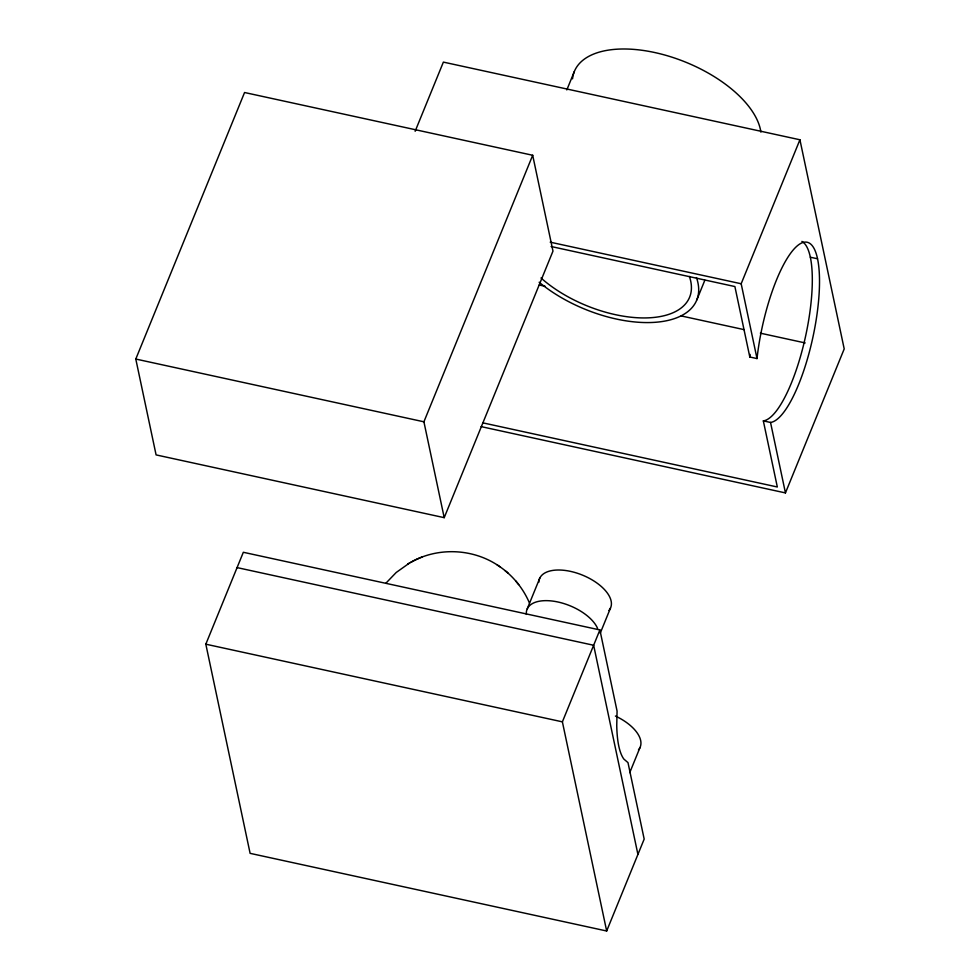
<?xml version="1.0" encoding="UTF-8"?>
<svg xmlns="http://www.w3.org/2000/svg" width="980" height="980" viewBox="0 0 980 980"><rect width="100%" height="100%" fill="white"/><g stroke="black" fill="none" stroke-linecap="round" stroke-linejoin="round"><path stroke-width="1.47" d="M135.791 359.048L244.559 92.512L532.691 155.269L552.977 251.125L444.21 517.661L156.09 454.904L135.791 359.048L423.911 421.804L444.21 517.661M205.825 644.191L243.334 552.279L599.895 629.944L617.069 711.064L616.751 725.482A95.599 26.815 -77.7 0 0 623.868 759.084L627.984 762.611L644.179 839.088L606.669 931L250.108 853.347L205.825 644.191L562.385 721.844L606.669 931M415.14 131.283L443.377 62.108L799.925 139.773L844.209 348.917L785.446 492.916L481.107 426.619M423.911 421.804L532.691 155.269M566.82 89.927L574.28 71.663M527.252 608.825L539.76 578.188M696.817 299.905L704.841 280.231M562.385 721.844L599.895 629.944M551.115 246.519L734.89 286.552L749.81 357.002L757.013 358.57L741.174 283.759L799.925 139.773M600.238 633.19L610.466 608.115M629.76 772.62L639.989 747.556M386.022 583.076L396.214 572.479L409.701 562.9M410.767 562.312C437.521 547.012 472.666 548.359 498.208 565.582M407.852 563.953L414.491 560.352M415.52 559.85L419.366 558.147M420.359 557.743L422.27 556.959M810.325 257.213L817.528 258.781M550.209 242.17L741.174 283.759M539.245 285.021L545.223 286.319M681.186 315.928L743.942 329.599M760.37 333.176L805.192 342.939M801.885 241.411A92.169 25.86 -77.7 0 1 805.781 335.332A92.169 25.86 -77.7 0 1 763.334 420.886L770.537 422.454L785.446 492.916M482.981 422.882L777.324 486.987L763.334 420.886M237.087 567.604L593.647 645.257L637.919 854.413M498.845 566.024C512.381 575.027 523.149 588.11 529.482 603.068M497.166 564.897L500.021 566.795M506.636 571.928L508.167 573.239M505.08 570.605L506.513 571.83M515.713 580.92L516.999 582.512M517.33 582.904L518.702 584.582M696.474 277.597A99.85 50.678 22.2 0 1 650.647 322.53A99.85 50.678 22.2 0 1 539.147 282.24M572.541 78.829A99.85 50.678 22.2 0 1 665.543 55.235A99.85 50.678 22.2 0 1 760.884 132.116M689.381 276.421A92.169 46.783 22.2 0 1 645.122 317.937A92.169 46.783 22.2 0 1 540.997 277.989M749.81 357.002A92.169 25.86 -77.7 0 1 750.104 354.417M757.013 358.57A92.169 25.86 -77.7 0 1 799.668 244.069A92.169 25.86 -77.7 0 1 815.973 321.097A92.169 25.86 -77.7 0 1 770.537 422.454M615.403 716.037A38.404 19.49 22.2 0 1 638.458 749.92M526.358 614.411A38.404 19.49 22.2 0 1 556.714 601.745A38.404 19.49 22.2 0 1 597.604 628.462M538.804 582.292A38.404 19.49 22.2 0 1 582.108 574.966A38.404 19.49 22.2 0 1 608.935 610.479"/></g></svg>
